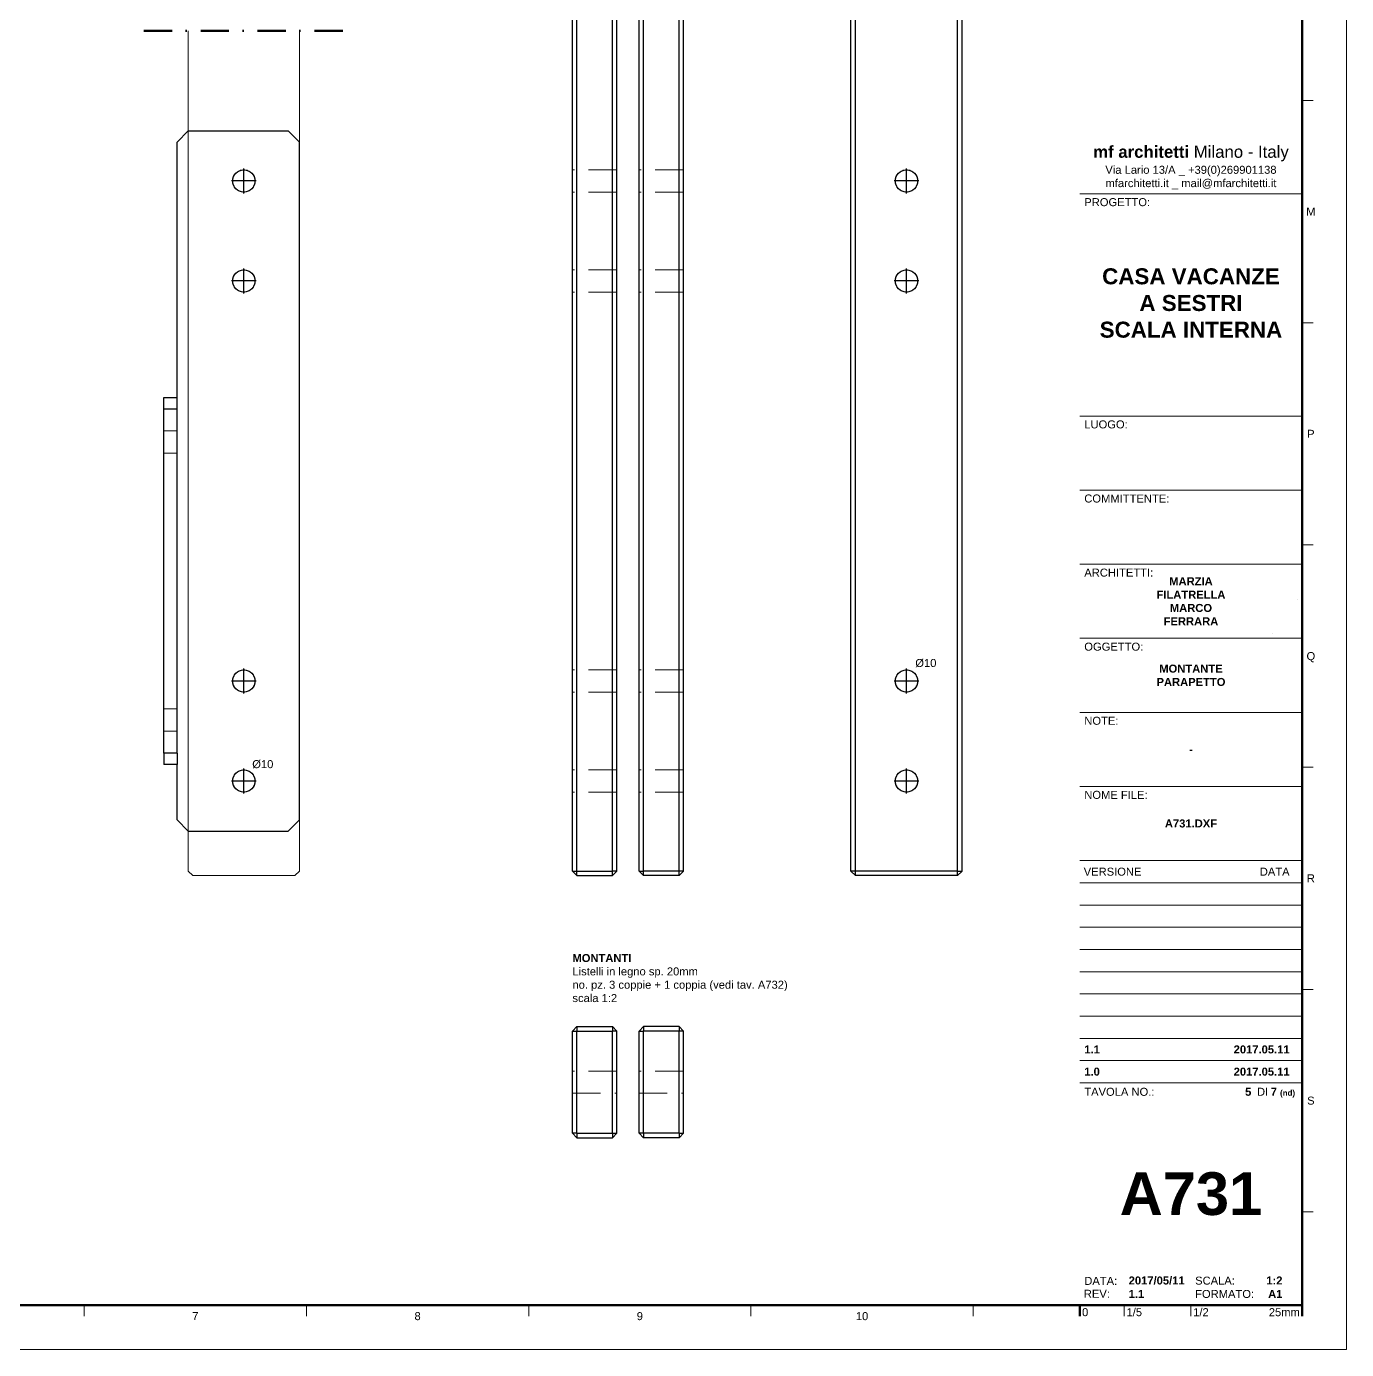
# Model space of a CAD drawing. Header units: millimetres. Extents: x 672 to 1266, y 302 to 1143.
# Drawn here: x 968.8 to 1265.8, y 302.3 to 599.9 of the extents above; entities that cross this region are included whole.
import ezdxf
from ezdxf.enums import TextEntityAlignment as Align

# ---------------------------------------------------------------- set-up
doc = ezdxf.new("R2010")
doc.units = ezdxf.units.MM
doc.linetypes.add('DASHDOT2', pattern=[12.7, 6.35, -3.175, 0, -3.175])
doc.linetypes.add('HIDDEN', pattern=[9.525, 6.35, -3.175])
doc.layers.get('0').update_dxf_attribs({"color": 2, "true_color": 0xffff00})
for name, color, linetype, lineweight, true_color in [('010', 178, 'Continuous', 9, 0x000000), ('018', 178, 'Continuous', 18, 0x000000), ('050', 178, 'Continuous', 50, 0x000000), ('1_2plate ... 025', 178, 'Continuous', 25, 0x000000), ('1_2plate ... hdn', 250, 'HIDDEN', 9, 0x323232), ('1_2wood ... 010', 178, 'Continuous', 9, 0x000000), ('1_2wood ... 025', 178, 'Continuous', 25, 0x000000), ('1_2wood ... hdn', 250, 'HIDDEN', 9, 0x323232), ('dash_dot', 178, 'DASHDOT2', 70, 0x000000), ('dim', 178, 'Continuous', 9, 0x000000)]:
    doc.layers.add(name, color=color, linetype=linetype, lineweight=lineweight, true_color=true_color)
doc.layers.add('G-ANNO-TEXT', color=178, linetype='Continuous', true_color=0x000000)
doc.styles.add('textstyle108', font='')
doc.styles.add('textstyle109', font='')
doc.styles.add('textstyle115', font='')
doc.styles.add('textstyle116', font='')
doc.styles.add('textstyle118', font='')
doc.styles.add('textstyle119', font='')
doc.styles.add('textstyle120', font='')
doc.styles.add('textstyle121', font='')
doc.styles.add('textstyle122', font='')
doc.styles.add('textstyle123', font='')
doc.styles.add('textstyle124', font='')
doc.styles.add('textstyle125', font='')
doc.styles.add('textstyle126', font='')
doc.styles.add('textstyle127', font='')
doc.styles.add('textstyle128', font='')
doc.styles.add('textstyle129', font='')
doc.styles.add('textstyle130', font='')
doc.styles.add('textstyle131', font='')
doc.styles.add('textstyle132', font='')
doc.styles.add('textstyle133', font='')
doc.styles.add('textstyle134', font='')
doc.styles.add('textstyle135', font='')
doc.styles.add('textstyle136', font='')
doc.styles.add('textstyle137', font='')
doc.styles.add('textstyle138', font='')
doc.styles.add('textstyle147', font='')
doc.styles.add('textstyle148', font='')
doc.styles.add('textstyle149', font='')
doc.styles.add('textstyle150', font='')
doc.styles.add('textstyle159', font='')
doc.styles.add('textstyle160', font='')
doc.styles.add('textstyle161', font='')
doc.styles.add('textstyle162', font='')
doc.styles.add('textstyle163', font='')
doc.styles.add('textstyle164', font='')
doc.styles.add('textstyle165', font='')
doc.styles.add('textstyle166', font='')
doc.styles.add('textstyle167', font='')
doc.styles.add('textstyle168', font='')
doc.styles.add('textstyle169', font='')
doc.styles.add('textstyle170', font='')
doc.styles.add('textstyle173', font='')
doc.styles.add('textstyle176', font='')
doc.styles.add('textstyle82', font='')
doc.styles.add('textstyle85', font='')
doc.styles.add('textstyle88', font='')
doc.styles.add('textstyle91', font='')
doc.styles.add('textstyle94', font='')
doc.styles.get('textstyle108').set_extended_font_data('Arial [Mono]')
doc.styles.get('textstyle109').set_extended_font_data('Arial [Mono]')
doc.styles.get('textstyle115').set_extended_font_data('Arial [Mono]')
doc.styles.get('textstyle116').set_extended_font_data('Arial [Mono]')
doc.styles.get('textstyle118').set_extended_font_data('Arial [Mono]')
doc.styles.get('textstyle119').set_extended_font_data('Arial [Mono]')
doc.styles.get('textstyle120').set_extended_font_data('Arial [Mono]')
doc.styles.get('textstyle121').set_extended_font_data('Arial [Mono]')
doc.styles.get('textstyle122').set_extended_font_data('Arial [Mono]')
doc.styles.get('textstyle123').set_extended_font_data('Arial [Mono]')
doc.styles.get('textstyle124').set_extended_font_data('Arial [Mono]')
doc.styles.get('textstyle125').set_extended_font_data('Arial [Mono]')
doc.styles.get('textstyle126').set_extended_font_data('Arial [Mono]')
doc.styles.get('textstyle127').set_extended_font_data('Arial [Mono]')
doc.styles.get('textstyle128').set_extended_font_data('Arial [Mono]')
doc.styles.get('textstyle129').set_extended_font_data('Arial [Mono]')
doc.styles.get('textstyle130').set_extended_font_data('Arial [Mono]')
doc.styles.get('textstyle131').set_extended_font_data('Arial [Mono]')
doc.styles.get('textstyle132').set_extended_font_data('Arial [Mono]')
doc.styles.get('textstyle133').set_extended_font_data('Arial [Mono]', bold=True)
doc.styles.get('textstyle134').set_extended_font_data('Arial [Mono]', bold=True)
doc.styles.get('textstyle135').set_extended_font_data('Arial [Mono]', bold=True)
doc.styles.get('textstyle136').set_extended_font_data('Arial [Mono]', bold=True)
doc.styles.get('textstyle137').set_extended_font_data('Arial [Mono]', bold=True)
doc.styles.get('textstyle138').set_extended_font_data('Arial [Mono]', bold=True)
doc.styles.get('textstyle147').set_extended_font_data('Arial [Mono]', bold=True)
doc.styles.get('textstyle148').set_extended_font_data('Arial [Mono]', bold=True)
doc.styles.get('textstyle149').set_extended_font_data('Arial [Mono]', bold=True)
doc.styles.get('textstyle150').set_extended_font_data('Arial [Mono]', bold=True)
doc.styles.get('textstyle159').set_extended_font_data('Arial [Mono]', bold=True)
doc.styles.get('textstyle160').set_extended_font_data('Arial [Mono]', bold=True)
doc.styles.get('textstyle161').set_extended_font_data('Arial [Mono]', bold=True)
doc.styles.get('textstyle162').set_extended_font_data('Arial [Mono]', bold=True)
doc.styles.get('textstyle163').set_extended_font_data('Arial [Mono]', bold=True)
doc.styles.get('textstyle164').set_extended_font_data('Arial [Mono]', bold=True)
doc.styles.get('textstyle165').set_extended_font_data('Arial [Mono]', bold=True)
doc.styles.get('textstyle166').set_extended_font_data('Arial')
doc.styles.get('textstyle167').set_extended_font_data('Arial [Mono]')
doc.styles.get('textstyle168').set_extended_font_data('Arial [Mono]')
doc.styles.get('textstyle169').set_extended_font_data('Arial [Mono]')
doc.styles.get('textstyle170').set_extended_font_data('Arial [TMC ]')
doc.styles.get('textstyle173').set_extended_font_data('Arial [TMC ]')
doc.styles.get('textstyle176').set_extended_font_data('Arial [TMC ]')
doc.styles.get('textstyle82').set_extended_font_data('Arial [Mono]')
doc.styles.get('textstyle85').set_extended_font_data('Arial [Mono]')
doc.styles.get('textstyle88').set_extended_font_data('Arial [Mono]')
doc.styles.get('textstyle91').set_extended_font_data('Arial [Mono]')
doc.styles.get('textstyle94').set_extended_font_data('Arial [Mono]')

# ---------------------------------------------------------------- blocks, each defined once
blk = doc.blocks.new('title_block')
at = {"layer": '010', "color": 7, "true_color": 0xffffff}
blk.add_lwpolyline([(0, 841), (594, 841), (594, 0), (0, 0)], close=True, dxfattribs=at)
at = {"layer": '018', "color": 7, "true_color": 0xffffff}
for points in [[(584, 281), (586.5, 281)], [(534, 260), (584, 260)], [(584, 231), (586.5, 231)], [(534, 210), (584, 210)], [(534, 193.33), (584, 193.33)], [(584, 181), (586.5, 181)], [(534, 176.67), (584, 176.67)], [(534, 160), (584, 160)], [(534, 143.33), (584, 143.33)], [(584, 131), (586.5, 131)], [(534, 126.67), (584, 126.67)], [(534, 110), (584, 110)], [(534, 105), (584, 105)], [(534, 100), (584, 100)], [(534, 95), (584, 95)], [(534, 90), (584, 90)], [(534, 85), (584, 85)], [(584, 81), (586.5, 81)], [(534, 80), (584, 80)], [(534, 75), (584, 75)], [(534, 70), (584, 70)], [(534, 65), (584, 65)], [(534, 60), (584, 60)], [(584, 31), (586.5, 31)], [(310, 10), (310, 7.5)], [(360, 10), (360, 7.5)], [(410, 10), (410, 7.5)], [(460, 10), (460, 7.5)], [(510, 10), (510, 7.5)], [(544, 10), (544, 7.5)], [(559, 10), (559, 7.5)]]:
    blk.add_lwpolyline(points, dxfattribs=at)
for points in [[(582.99, 168.78), (582.99, 168.78)], [(577.4, 161.04), (577.4, 161.04)]]:
    blk.add_lwpolyline(points, close=True, dxfattribs=at)
at = {"layer": '050', "color": 7, "true_color": 0xffffff}
blk.add_lwpolyline([(10, 831), (584, 831), (584, 10), (10, 10)], close=True, dxfattribs=at)
for points in [[(534, 10), (534, 7.5)], [(584, 10), (584, 7.5)]]:
    blk.add_lwpolyline(points, dxfattribs=at)
at = {"layer": 'G-ANNO-TEXT'}
for s, style, p in [('PROGETTO:', 'textstyle118', (535, 259.02)), ('LUOGO:', 'textstyle129', (535, 209.02)), ('COMMITTENTE:', 'textstyle120', (535, 192.35)), ('ARCHITETTI:', 'textstyle121', (535, 175.68)), ('OGGETTO:', 'textstyle122', (535, 159.02)), ('NOTE:', 'textstyle130', (535, 142.35)), ('NOME FILE:', 'textstyle131', (535, 125.68)), ('TAVOLA NO.:', 'textstyle123', (535, 58.88))]:
    blk.add_text(s, height=1.8, dxfattribs=dict(at, style=style)).set_placement(p, align=Align.TOP_LEFT)
for s, style, p in [('M', 'textstyle82', (585.98, 256)), ('P', 'textstyle85', (585.98, 206)), ('Q', 'textstyle88', (585.98, 156)), ('R', 'textstyle91', (585.98, 106)), ('S', 'textstyle94', (585.98, 56)), ('7', 'textstyle109', (335, 7.51)), ('8', 'textstyle108', (385, 7.51)), ('9', 'textstyle115', (435, 7.51)), ('10', 'textstyle116', (485, 7.51))]:
    blk.add_text(s, height=1.8, dxfattribs=dict(at, style=style)).set_placement(p, align=Align.MIDDLE_CENTER)
for s, style, p in [('VERSIONE', 'textstyle132', (534.87, 107.5)), ('DI', 'textstyle124', (573.86, 57.99)), ('DATA:', 'textstyle127', (535, 15.44)), ('SCALA:', 'textstyle125', (559.94, 15.5)), ('REV:', 'textstyle128', (534.9, 12.54)), ('FORMATO:', 'textstyle126', (559.94, 12.5))]:
    blk.add_text(s, height=1.8, dxfattribs=dict(at, style=style)).set_placement(p, align=Align.MIDDLE_LEFT)
at = {"layer": 'G-ANNO-TEXT', "style": 'textstyle119'}
blk.add_text('DATA', height=1.8, dxfattribs=at).set_placement((581.19, 107.5), align=Align.MIDDLE_RIGHT)
at = {"layer": 'G-ANNO-TEXT', "style": 'textstyle166'}
blk.add_text('0', height=1.8, dxfattribs=at).set_placement((535.2, 9.3), align=Align.TOP_CENTER)
at = {"layer": 'G-ANNO-TEXT'}
for s, style, p in [('1/5', 'textstyle167', (544.5, 7.5)), ('1/2', 'textstyle169', (559.5, 7.5))]:
    blk.add_text(s, height=1.8, dxfattribs=dict(at, style=style)).set_placement(p)
at = {"layer": 'G-ANNO-TEXT', "style": 'textstyle168'}
blk.add_text('25mm', height=1.8, dxfattribs=at).set_placement((583.5, 7.5), align=Align.RIGHT)
at = {"layer": 'G-ANNO-TEXT'}
for s, insert, char_height, width, attachment_point, style in [('\\H2.7;mf architetti\\fArial|b0|i0|c0|p0; Milano - Italy\\H1.8;\\PVia Lario 13/A _ +39(0)269901138\\Pmfarchitetti.it _ mail@mfarchitetti.it', (559, 260.98), 1.8, 56.8694, 8, 'textstyle133'), ('CASA VACANZE\\PA SESTRI\\PSCALA INTERNA', (559, 235.41), 3.6, 40.5184, 5, 'textstyle134'), ('MARZIA FILATRELLA\\PMARCO FERRARA', (559, 168.33), 1.8, 16.2049, 5, 'textstyle135'), ('MONTANTE PARAPETTO', (559, 151.67), 1.8, 20.6742, 5, 'textstyle136'), ('-', (559, 135.9), 1.8, 8.6623, 2, 'textstyle137'), ('A731.DXF', (559, 118.33), 1.8, 12.8517, 5, 'textstyle138'), ('1.1', (535, 67.5), 1.8, 14.1164, 4, 'textstyle147'), ('2017.05.11', (581.19, 67.5), 1.8, 9.7809, 6, 'textstyle149'), ('1.0', (535, 62.5), 1.8, 14.1164, 4, 'textstyle148'), ('2017.05.11', (581.19, 62.5), 1.8, 9.7809, 6, 'textstyle150'), ('5', (572.58, 58.88), 1.8, 16.9109, 3, 'textstyle159'), ('7 \\H1.28571;(nd)', (576.94, 58.88), 1.8, 18.1621, 1, 'textstyle160'), ('A731', (559, 35), 9.6, 44.7127, 5, 'textstyle161'), ('2017/05/11', (544.99, 16.43), 1.8, 6.8452, 1, 'textstyle162'), ('1:2', (579.58, 16.43), 1.8, 8.5224, 3, 'textstyle164'), ('1.1', (544.99, 13.41), 1.8, 5.1704, 1, 'textstyle163'), ('A1', (579.58, 13.4), 1.8, 3.2145, 3, 'textstyle165')]:
    blk.add_mtext(s, dxfattribs=dict(at, insert=insert, char_height=char_height, width=width, attachment_point=attachment_point, style=style))

msp = doc.modelspace()

# ---------------------------------------------------------------- linework, layer by layer
at = {"layer": '1_2plate ... 025'}
for p, q in [((1002.75, 573.91), (1005.25, 576.41)), ((1005.25, 576.41), (1027.75, 576.41)), ((1030.25, 573.91), (1027.75, 576.41)), ((1002.75, 516.41), (1002.75, 573.91)), ((1030.25, 421.41), (1030.25, 573.91)), ((1017.75, 562.36), (1017.75, 567.96)), ((1017.75, 562.36), (1017.75, 567.96)), ((1020.55, 565.16), (1014.95, 565.16)), ((1020.55, 565.16), (1014.95, 565.16)), ((1017.75, 539.86), (1017.75, 545.46)), ((1017.75, 539.86), (1017.75, 545.46)), ((1020.55, 542.66), (1014.95, 542.66)), ((1020.55, 542.66), (1014.95, 542.66)), ((999.75, 513.91), (999.75, 516.41)), ((999.75, 516.41), (1002.75, 516.41)), ((1002.75, 513.91), (1002.75, 516.41)), ((999.75, 513.91), (1002.75, 513.91)), ((999.75, 436.41), (999.75, 513.91)), ((1002.75, 436.41), (1002.75, 513.91)), ((1017.75, 449.86), (1017.75, 455.46)), ((1017.75, 449.86), (1017.75, 455.46)), ((1020.55, 452.66), (1014.95, 452.66)), ((1020.55, 452.66), (1014.95, 452.66)), ((1002.75, 436.41), (999.75, 436.41)), ((999.75, 436.41), (999.75, 433.91)), ((1002.75, 436.41), (1002.75, 433.91)), ((1002.75, 433.91), (999.75, 433.91)), ((1002.75, 421.41), (1002.75, 433.91)), ((1017.75, 427.36), (1017.75, 432.96)), ((1017.75, 427.36), (1017.75, 432.96)), ((1020.55, 430.16), (1014.95, 430.16)), ((1020.55, 430.16), (1014.95, 430.16)), ((1002.75, 421.41), (1005.25, 418.91)), ((1027.75, 418.91), (1030.25, 421.41)), ((1005.25, 418.91), (1027.75, 418.91))]:
    msp.add_line(p, q, dxfattribs=at)
for points in [[(1015.25, 565.16), (1015.25, 566.54), (1016.37, 567.66), (1017.75, 567.66)], [(1017.75, 567.66), (1019.13, 567.66), (1020.25, 566.54), (1020.25, 565.16)], [(1017.75, 562.66), (1016.37, 562.66), (1015.25, 563.78), (1015.25, 565.16)], [(1020.25, 565.16), (1020.25, 563.78), (1019.13, 562.66), (1017.75, 562.66)], [(1015.25, 542.66), (1015.25, 544.04), (1016.37, 545.16), (1017.75, 545.16)], [(1017.75, 545.16), (1019.13, 545.16), (1020.25, 544.04), (1020.25, 542.66)], [(1017.75, 540.16), (1016.37, 540.16), (1015.25, 541.28), (1015.25, 542.66)], [(1020.25, 542.66), (1020.25, 541.28), (1019.13, 540.16), (1017.75, 540.16)], [(1015.25, 452.66), (1015.25, 454.04), (1016.37, 455.16), (1017.75, 455.16)], [(1017.75, 450.16), (1016.37, 450.16), (1015.25, 451.28), (1015.25, 452.66)], [(1017.75, 455.16), (1019.13, 455.16), (1020.25, 454.04), (1020.25, 452.66)], [(1020.25, 452.66), (1020.25, 451.28), (1019.13, 450.16), (1017.75, 450.16)], [(1015.25, 430.16), (1015.25, 431.54), (1016.37, 432.66), (1017.75, 432.66)], [(1017.75, 432.66), (1019.13, 432.66), (1020.25, 431.54), (1020.25, 430.16)], [(1017.75, 427.66), (1016.37, 427.66), (1015.25, 428.78), (1015.25, 430.16)], [(1020.25, 430.16), (1020.25, 428.78), (1019.13, 427.66), (1017.75, 427.66)]]:
    msp.add_open_spline(points, degree=3, dxfattribs=at)
at = {"layer": '1_2plate ... hdn'}
for p, q in [((1002.75, 573.91), (1005.25, 576.41)), ((1027.75, 576.41), (1005.25, 576.41)), ((1030.25, 573.91), (1027.75, 576.41)), ((1002.75, 516.41), (1002.75, 573.91)), ((1030.25, 421.41), (1030.25, 573.91)), ((1002.75, 516.41), (999.75, 516.41)), ((999.75, 516.41), (999.75, 513.91)), ((1002.75, 433.91), (1002.75, 516.41)), ((1002.75, 516.41), (1002.75, 513.91)), ((1002.75, 433.91), (1002.75, 516.41)), ((1002.75, 513.91), (999.75, 513.91)), ((999.75, 436.41), (999.75, 513.91)), ((1002.75, 436.41), (1002.75, 513.91)), ((999.75, 508.91), (1002.75, 508.91)), ((999.75, 508.91), (1002.75, 508.91)), ((999.75, 508.91), (999.75, 503.91)), ((999.75, 506.41), (999.75, 508.91)), ((999.75, 508.91), (999.75, 503.91)), ((999.75, 506.41), (999.75, 508.91)), ((999.75, 503.91), (999.75, 506.41)), ((999.75, 503.91), (999.75, 506.41)), ((1002.75, 508.91), (1002.75, 503.91)), ((1002.75, 506.41), (1002.75, 508.91)), ((1002.75, 508.91), (1002.75, 503.91)), ((1002.75, 506.41), (1002.75, 508.91)), ((1002.75, 503.91), (1002.75, 506.41)), ((1002.75, 503.91), (1002.75, 506.41)), ((999.75, 503.91), (1002.75, 503.91)), ((999.75, 503.91), (1002.75, 503.91)), ((999.75, 446.41), (1002.75, 446.41)), ((999.75, 446.41), (1002.75, 446.41)), ((999.75, 446.41), (999.75, 441.41)), ((999.75, 443.91), (999.75, 446.41)), ((999.75, 446.41), (999.75, 441.41)), ((999.75, 443.91), (999.75, 446.41)), ((999.75, 441.41), (999.75, 443.91)), ((999.75, 441.41), (999.75, 443.91)), ((1002.75, 446.41), (1002.75, 441.41)), ((1002.75, 443.91), (1002.75, 446.41)), ((1002.75, 446.41), (1002.75, 441.41)), ((1002.75, 443.91), (1002.75, 446.41)), ((1002.75, 441.41), (1002.75, 443.91)), ((1002.75, 441.41), (1002.75, 443.91)), ((999.75, 441.41), (1002.75, 441.41)), ((999.75, 441.41), (1002.75, 441.41)), ((999.75, 436.41), (1002.75, 436.41)), ((999.75, 433.91), (999.75, 436.41)), ((1002.75, 433.91), (1002.75, 436.41)), ((999.75, 433.91), (1002.75, 433.91)), ((1002.75, 421.41), (1002.75, 433.91)), ((1002.75, 421.41), (1005.25, 418.91)), ((1027.75, 418.91), (1030.25, 421.41)), ((1027.75, 418.91), (1005.25, 418.91))]:
    msp.add_line(p, q, dxfattribs=at)
for points in [[(1015.25, 565.16), (1015.25, 566.54), (1016.37, 567.66), (1017.75, 567.66)], [(1017.75, 567.66), (1019.13, 567.66), (1020.25, 566.54), (1020.25, 565.16)], [(1017.75, 562.66), (1016.37, 562.66), (1015.25, 563.78), (1015.25, 565.16)], [(1020.25, 565.16), (1020.25, 563.78), (1019.13, 562.66), (1017.75, 562.66)], [(1015.25, 542.66), (1015.25, 544.04), (1016.37, 545.16), (1017.75, 545.16)], [(1017.75, 545.16), (1019.13, 545.16), (1020.25, 544.04), (1020.25, 542.66)], [(1017.75, 540.16), (1016.37, 540.16), (1015.25, 541.28), (1015.25, 542.66)], [(1020.25, 542.66), (1020.25, 541.28), (1019.13, 540.16), (1017.75, 540.16)], [(1015.25, 452.66), (1015.25, 454.04), (1016.37, 455.16), (1017.75, 455.16)], [(1017.75, 450.16), (1016.37, 450.16), (1015.25, 451.28), (1015.25, 452.66)], [(1017.75, 455.16), (1019.13, 455.16), (1020.25, 454.04), (1020.25, 452.66)], [(1020.25, 452.66), (1020.25, 451.28), (1019.13, 450.16), (1017.75, 450.16)], [(1015.25, 430.16), (1015.25, 431.54), (1016.37, 432.66), (1017.75, 432.66)], [(1017.75, 432.66), (1019.13, 432.66), (1020.25, 431.54), (1020.25, 430.16)], [(1017.75, 427.66), (1016.37, 427.66), (1015.25, 428.78), (1015.25, 430.16)], [(1020.25, 430.16), (1020.25, 428.78), (1019.13, 427.66), (1017.75, 427.66)]]:
    msp.add_open_spline(points, degree=3, dxfattribs=at)
at = {"layer": '1_2wood ... 010'}
for p, q in [((1005.25, 409.91), (1005.25, 598.91)), ((1030.25, 409.91), (1030.25, 598.91)), ((1017.75, 562.36), (1017.75, 567.96)), ((1017.75, 562.36), (1017.75, 567.96)), ((1020.55, 565.16), (1014.95, 565.16)), ((1020.55, 565.16), (1014.95, 565.16)), ((1017.75, 539.86), (1017.75, 545.46)), ((1017.75, 539.86), (1017.75, 545.46)), ((1020.55, 542.66), (1014.95, 542.66)), ((1020.55, 542.66), (1014.95, 542.66)), ((1017.75, 449.86), (1017.75, 455.46)), ((1017.75, 449.86), (1017.75, 455.46)), ((1020.55, 452.66), (1014.95, 452.66)), ((1020.55, 452.66), (1014.95, 452.66)), ((1017.75, 427.36), (1017.75, 432.96)), ((1017.75, 427.36), (1017.75, 432.96)), ((1020.55, 430.16), (1014.95, 430.16)), ((1020.55, 430.16), (1014.95, 430.16)), ((1006.25, 408.91), (1005.25, 409.91)), ((1029.25, 408.91), (1006.25, 408.91)), ((1029.25, 408.91), (1030.25, 409.91))]:
    msp.add_line(p, q, dxfattribs=at)
for points in [[(1015.25, 565.16), (1015.25, 566.54), (1016.37, 567.66), (1017.75, 567.66)], [(1017.75, 567.66), (1019.13, 567.66), (1020.25, 566.54), (1020.25, 565.16)], [(1017.75, 562.66), (1016.37, 562.66), (1015.25, 563.78), (1015.25, 565.16)], [(1020.25, 565.16), (1020.25, 563.78), (1019.13, 562.66), (1017.75, 562.66)], [(1015.25, 542.66), (1015.25, 544.04), (1016.37, 545.16), (1017.75, 545.16)], [(1017.75, 545.16), (1019.13, 545.16), (1020.25, 544.04), (1020.25, 542.66)], [(1017.75, 540.16), (1016.37, 540.16), (1015.25, 541.28), (1015.25, 542.66)], [(1020.25, 542.66), (1020.25, 541.28), (1019.13, 540.16), (1017.75, 540.16)], [(1015.25, 452.66), (1015.25, 454.04), (1016.37, 455.16), (1017.75, 455.16)], [(1017.75, 450.16), (1016.37, 450.16), (1015.25, 451.28), (1015.25, 452.66)], [(1017.75, 455.16), (1019.13, 455.16), (1020.25, 454.04), (1020.25, 452.66)], [(1020.25, 452.66), (1020.25, 451.28), (1019.13, 450.16), (1017.75, 450.16)], [(1015.25, 430.16), (1015.25, 431.54), (1016.37, 432.66), (1017.75, 432.66)], [(1017.75, 432.66), (1019.13, 432.66), (1020.25, 431.54), (1020.25, 430.16)], [(1017.75, 427.66), (1016.37, 427.66), (1015.25, 428.78), (1015.25, 430.16)], [(1020.25, 430.16), (1020.25, 428.78), (1019.13, 427.66), (1017.75, 427.66)]]:
    msp.add_open_spline(points, degree=3, dxfattribs=at)
at = {"layer": '1_2wood ... 025'}
for p, q in [((1091.68, 409.91), (1091.68, 957.91)), ((1092.68, 409.91), (1092.68, 957.91)), ((1100.68, 409.91), (1100.68, 957.91)), ((1101.68, 409.91), (1101.68, 957.91)), ((1106.68, 409.91), (1106.68, 957.91)), ((1107.68, 409.91), (1107.68, 957.91)), ((1115.68, 409.91), (1115.68, 957.91)), ((1116.68, 409.91), (1116.68, 957.91)), ((1154.34, 409.91), (1154.34, 957.91)), ((1155.34, 409.91), (1155.34, 957.91)), ((1178.34, 409.91), (1178.34, 957.91)), ((1179.34, 409.91), (1179.34, 957.91)), ((1166.84, 562.36), (1166.84, 567.96)), ((1166.84, 562.36), (1166.84, 567.96)), ((1169.64, 565.16), (1164.04, 565.16)), ((1169.64, 565.16), (1164.04, 565.16)), ((1166.84, 539.86), (1166.84, 545.46)), ((1166.84, 539.86), (1166.84, 545.46)), ((1169.64, 542.66), (1164.04, 542.66)), ((1169.64, 542.66), (1164.04, 542.66)), ((1166.84, 449.86), (1166.84, 455.46)), ((1166.84, 449.86), (1166.84, 455.46)), ((1169.64, 452.66), (1164.04, 452.66)), ((1169.64, 452.66), (1164.04, 452.66)), ((1166.84, 427.36), (1166.84, 432.96)), ((1166.84, 427.36), (1166.84, 432.96)), ((1169.64, 430.16), (1164.04, 430.16)), ((1169.64, 430.16), (1164.04, 430.16)), ((1091.68, 409.91), (1092.68, 409.91)), ((1092.68, 408.91), (1091.68, 409.91)), ((1092.68, 408.91), (1092.68, 409.91)), ((1092.68, 409.91), (1100.68, 409.91)), ((1092.68, 408.91), (1100.68, 408.91)), ((1100.68, 408.91), (1100.68, 409.91)), ((1101.68, 409.91), (1100.68, 409.91)), ((1100.68, 408.91), (1101.68, 409.91)), ((1106.68, 409.91), (1107.68, 409.91)), ((1107.68, 408.91), (1106.68, 409.91)), ((1115.68, 409.91), (1107.68, 409.91)), ((1107.68, 408.91), (1107.68, 409.91)), ((1115.68, 408.91), (1107.68, 408.91)), ((1116.68, 409.91), (1115.68, 409.91)), ((1115.68, 408.91), (1116.68, 409.91)), ((1115.68, 408.91), (1115.68, 409.91)), ((1155.34, 409.91), (1154.34, 409.91)), ((1155.34, 408.91), (1154.34, 409.91)), ((1178.34, 409.91), (1155.34, 409.91)), ((1155.34, 408.91), (1155.34, 409.91)), ((1178.34, 408.91), (1155.34, 408.91)), ((1178.34, 409.91), (1179.34, 409.91)), ((1178.34, 408.91), (1178.34, 409.91)), ((1178.34, 408.91), (1179.34, 409.91)), ((1092.68, 374.92), (1091.68, 373.92)), ((1091.68, 350.92), (1091.68, 373.92)), ((1091.68, 373.92), (1092.68, 373.92)), ((1092.68, 374.92), (1092.68, 373.92)), ((1092.68, 374.92), (1100.68, 374.92)), ((1092.68, 350.92), (1092.68, 373.92)), ((1092.68, 373.92), (1100.68, 373.92)), ((1100.68, 374.92), (1100.68, 373.92)), ((1100.68, 374.92), (1101.68, 373.92)), ((1100.68, 350.92), (1100.68, 373.92)), ((1101.68, 373.92), (1100.68, 373.92)), ((1101.68, 350.92), (1101.68, 373.92)), ((1107.68, 374.92), (1106.68, 373.92)), ((1106.68, 350.92), (1106.68, 373.92)), ((1106.68, 373.92), (1107.68, 373.92)), ((1115.68, 374.92), (1107.68, 374.92)), ((1107.68, 374.92), (1107.68, 373.92)), ((1115.68, 373.92), (1107.68, 373.92)), ((1107.68, 350.92), (1107.68, 373.92)), ((1115.68, 374.92), (1116.68, 373.92)), ((1115.68, 374.92), (1115.68, 373.92)), ((1115.68, 350.92), (1115.68, 373.92)), ((1116.68, 373.92), (1115.68, 373.92)), ((1116.68, 350.92), (1116.68, 373.92)), ((1091.68, 350.92), (1092.68, 349.92)), ((1092.68, 350.92), (1091.68, 350.92)), ((1092.68, 350.92), (1092.68, 349.92)), ((1092.68, 350.92), (1100.68, 350.92)), ((1092.68, 349.92), (1100.68, 349.92)), ((1100.68, 350.92), (1100.68, 349.92)), ((1101.68, 350.92), (1100.68, 349.92)), ((1100.68, 350.92), (1101.68, 350.92)), ((1106.68, 350.92), (1107.68, 349.92)), ((1107.68, 350.92), (1106.68, 350.92)), ((1115.68, 350.92), (1107.68, 350.92)), ((1107.68, 350.92), (1107.68, 349.92)), ((1115.68, 349.92), (1107.68, 349.92)), ((1116.68, 350.92), (1115.68, 349.92)), ((1115.68, 350.92), (1116.68, 350.92)), ((1115.68, 350.92), (1115.68, 349.92))]:
    msp.add_line(p, q, dxfattribs=at)
for points in [[(1164.34, 565.16), (1164.34, 566.54), (1165.46, 567.66), (1166.84, 567.66)], [(1166.84, 567.66), (1168.22, 567.66), (1169.34, 566.54), (1169.34, 565.16)], [(1166.84, 562.66), (1165.46, 562.66), (1164.34, 563.78), (1164.34, 565.16)], [(1169.34, 565.16), (1169.34, 563.78), (1168.22, 562.66), (1166.84, 562.66)], [(1164.34, 542.66), (1164.34, 544.04), (1165.46, 545.16), (1166.84, 545.16)], [(1166.84, 545.16), (1168.22, 545.16), (1169.34, 544.04), (1169.34, 542.66)], [(1166.84, 540.16), (1165.46, 540.16), (1164.34, 541.28), (1164.34, 542.66)], [(1169.34, 542.66), (1169.34, 541.28), (1168.22, 540.16), (1166.84, 540.16)], [(1164.34, 452.66), (1164.34, 454.04), (1165.46, 455.16), (1166.84, 455.16)], [(1166.84, 450.16), (1165.46, 450.16), (1164.34, 451.28), (1164.34, 452.66)], [(1166.84, 455.16), (1168.22, 455.16), (1169.34, 454.04), (1169.34, 452.66)], [(1169.34, 452.66), (1169.34, 451.28), (1168.22, 450.16), (1166.84, 450.16)], [(1164.34, 430.16), (1164.34, 431.54), (1165.46, 432.66), (1166.84, 432.66)], [(1166.84, 432.66), (1168.22, 432.66), (1169.34, 431.54), (1169.34, 430.16)], [(1166.84, 427.66), (1165.46, 427.66), (1164.34, 428.78), (1164.34, 430.16)], [(1169.34, 430.16), (1169.34, 428.78), (1168.22, 427.66), (1166.84, 427.66)]]:
    msp.add_open_spline(points, degree=3, dxfattribs=at)
at = {"layer": '1_2wood ... hdn'}
for p, q in [((1091.68, 409.91), (1091.68, 957.91)), ((1092.68, 409.91), (1092.68, 957.91)), ((1100.68, 409.91), (1100.68, 957.91)), ((1101.68, 409.91), (1101.68, 957.91)), ((1106.68, 409.91), (1106.68, 957.91)), ((1107.68, 409.91), (1107.68, 957.91)), ((1115.68, 409.91), (1115.68, 957.91)), ((1116.68, 409.91), (1116.68, 957.91)), ((1154.34, 409.91), (1154.34, 957.91)), ((1154.34, 409.91), (1154.34, 957.91)), ((1154.34, 409.91), (1154.34, 957.91)), ((1155.34, 409.91), (1155.34, 957.91)), ((1155.34, 409.91), (1155.34, 957.91)), ((1155.34, 409.91), (1155.34, 957.91)), ((1178.34, 409.91), (1178.34, 957.91)), ((1178.34, 409.91), (1178.34, 957.91)), ((1178.34, 409.91), (1178.34, 957.91)), ((1179.34, 409.91), (1179.34, 957.91)), ((1179.34, 409.91), (1179.34, 957.91)), ((1179.34, 409.91), (1179.34, 957.91)), ((1101.68, 567.66), (1091.68, 567.66)), ((1091.68, 567.66), (1091.68, 562.66)), ((1091.68, 565.16), (1091.68, 567.66)), ((1101.68, 567.66), (1101.68, 562.66)), ((1101.68, 565.16), (1101.68, 567.66)), ((1116.68, 567.66), (1106.68, 567.66)), ((1106.68, 567.66), (1106.68, 562.66)), ((1106.68, 565.16), (1106.68, 567.66)), ((1116.68, 567.66), (1116.68, 562.66)), ((1116.68, 565.16), (1116.68, 567.66)), ((1091.68, 562.66), (1091.68, 565.16)), ((1101.68, 562.66), (1091.68, 562.66)), ((1101.68, 562.66), (1101.68, 565.16)), ((1106.68, 562.66), (1106.68, 565.16)), ((1116.68, 562.66), (1106.68, 562.66)), ((1116.68, 562.66), (1116.68, 565.16)), ((1101.68, 545.16), (1091.68, 545.16)), ((1091.68, 545.16), (1091.68, 540.16)), ((1091.68, 542.66), (1091.68, 545.16)), ((1101.68, 545.16), (1101.68, 540.16)), ((1101.68, 542.66), (1101.68, 545.16)), ((1116.68, 545.16), (1106.68, 545.16)), ((1106.68, 545.16), (1106.68, 540.16)), ((1106.68, 542.66), (1106.68, 545.16)), ((1116.68, 545.16), (1116.68, 540.16)), ((1116.68, 542.66), (1116.68, 545.16)), ((1091.68, 540.16), (1091.68, 542.66)), ((1101.68, 540.16), (1101.68, 542.66)), ((1106.68, 540.16), (1106.68, 542.66)), ((1116.68, 540.16), (1116.68, 542.66)), ((1101.68, 540.16), (1091.68, 540.16)), ((1116.68, 540.16), (1106.68, 540.16)), ((1101.68, 455.16), (1091.68, 455.16)), ((1091.68, 455.16), (1091.68, 450.16)), ((1091.68, 452.66), (1091.68, 455.16)), ((1091.68, 450.16), (1091.68, 452.66)), ((1101.68, 455.16), (1101.68, 450.16)), ((1101.68, 452.66), (1101.68, 455.16)), ((1101.68, 450.16), (1101.68, 452.66)), ((1116.68, 455.16), (1106.68, 455.16)), ((1106.68, 455.16), (1106.68, 450.16)), ((1106.68, 452.66), (1106.68, 455.16)), ((1106.68, 450.16), (1106.68, 452.66)), ((1116.68, 455.16), (1116.68, 450.16)), ((1116.68, 452.66), (1116.68, 455.16)), ((1116.68, 450.16), (1116.68, 452.66)), ((1101.68, 450.16), (1091.68, 450.16)), ((1116.68, 450.16), (1106.68, 450.16)), ((1101.68, 432.66), (1091.68, 432.66)), ((1091.68, 432.66), (1091.68, 427.66)), ((1091.68, 430.16), (1091.68, 432.66)), ((1101.68, 432.66), (1101.68, 427.66)), ((1101.68, 430.16), (1101.68, 432.66)), ((1116.68, 432.66), (1106.68, 432.66)), ((1106.68, 432.66), (1106.68, 427.66)), ((1106.68, 430.16), (1106.68, 432.66)), ((1116.68, 432.66), (1116.68, 427.66)), ((1116.68, 430.16), (1116.68, 432.66)), ((1091.68, 427.66), (1091.68, 430.16)), ((1101.68, 427.66), (1101.68, 430.16)), ((1106.68, 427.66), (1106.68, 430.16)), ((1116.68, 427.66), (1116.68, 430.16)), ((1101.68, 427.66), (1091.68, 427.66)), ((1116.68, 427.66), (1106.68, 427.66)), ((1091.68, 409.91), (1092.68, 409.91)), ((1092.68, 408.91), (1091.68, 409.91)), ((1092.68, 409.91), (1100.68, 409.91)), ((1092.68, 408.91), (1092.68, 409.91)), ((1092.68, 408.91), (1100.68, 408.91)), ((1101.68, 409.91), (1100.68, 409.91)), ((1100.68, 408.91), (1101.68, 409.91)), ((1100.68, 408.91), (1100.68, 409.91)), ((1106.68, 409.91), (1107.68, 409.91)), ((1107.68, 408.91), (1106.68, 409.91)), ((1107.68, 408.91), (1107.68, 409.91)), ((1115.68, 409.91), (1107.68, 409.91)), ((1115.68, 408.91), (1107.68, 408.91)), ((1115.68, 408.91), (1115.68, 409.91)), ((1116.68, 409.91), (1115.68, 409.91)), ((1115.68, 408.91), (1116.68, 409.91)), ((1155.34, 409.91), (1154.34, 409.91)), ((1155.34, 408.91), (1154.34, 409.91)), ((1155.34, 409.91), (1154.34, 409.91)), ((1155.34, 408.91), (1154.34, 409.91)), ((1155.34, 408.91), (1154.34, 409.91)), ((1155.34, 409.91), (1154.34, 409.91)), ((1155.34, 408.91), (1155.34, 409.91)), ((1178.34, 409.91), (1155.34, 409.91)), ((1155.34, 408.91), (1155.34, 409.91)), ((1178.34, 409.91), (1155.34, 409.91)), ((1155.34, 408.91), (1155.34, 409.91)), ((1178.34, 409.91), (1155.34, 409.91)), ((1178.34, 408.91), (1155.34, 408.91)), ((1178.34, 408.91), (1155.34, 408.91)), ((1178.34, 408.91), (1155.34, 408.91)), ((1178.34, 408.91), (1178.34, 409.91)), ((1178.34, 409.91), (1179.34, 409.91)), ((1178.34, 408.91), (1179.34, 409.91)), ((1178.34, 408.91), (1178.34, 409.91)), ((1178.34, 409.91), (1179.34, 409.91)), ((1178.34, 408.91), (1179.34, 409.91)), ((1178.34, 408.91), (1179.34, 409.91)), ((1178.34, 408.91), (1178.34, 409.91)), ((1178.34, 409.91), (1179.34, 409.91)), ((1091.68, 373.91), (1092.68, 374.91)), ((1092.68, 373.91), (1091.68, 373.91)), ((1091.68, 350.91), (1091.68, 373.91)), ((1092.68, 374.91), (1100.68, 374.91)), ((1092.68, 373.91), (1092.68, 374.91)), ((1092.68, 373.91), (1100.68, 373.91)), ((1092.68, 350.91), (1092.68, 373.91)), ((1101.68, 373.91), (1100.68, 374.91)), ((1100.68, 373.91), (1100.68, 374.91)), ((1100.68, 373.91), (1101.68, 373.91)), ((1100.68, 350.91), (1100.68, 373.91)), ((1101.68, 350.91), (1101.68, 373.91)), ((1106.68, 373.91), (1107.68, 374.91)), ((1107.68, 373.91), (1106.68, 373.91)), ((1106.68, 350.91), (1106.68, 373.91)), ((1107.68, 373.91), (1107.68, 374.91)), ((1115.68, 374.91), (1107.68, 374.91)), ((1107.68, 350.91), (1107.68, 373.91)), ((1115.68, 373.91), (1107.68, 373.91)), ((1115.68, 373.91), (1115.68, 374.91)), ((1116.68, 373.91), (1115.68, 374.91)), ((1115.68, 373.91), (1116.68, 373.91)), ((1115.68, 350.91), (1115.68, 373.91)), ((1116.68, 350.91), (1116.68, 373.91)), ((1101.68, 364.91), (1091.68, 364.91)), ((1101.68, 364.91), (1091.68, 364.91)), ((1101.68, 364.91), (1091.68, 364.91)), ((1101.68, 364.91), (1091.68, 364.91)), ((1101.68, 364.91), (1091.68, 364.91)), ((1101.68, 364.91), (1091.68, 364.91)), ((1101.68, 364.91), (1091.68, 364.91)), ((1101.68, 364.91), (1091.68, 364.91)), ((1101.68, 364.91), (1091.68, 364.91)), ((1101.68, 364.91), (1091.68, 364.91)), ((1091.68, 364.91), (1091.68, 359.91)), ((1091.68, 359.91), (1091.68, 364.91)), ((1091.68, 364.91), (1091.68, 359.91)), ((1091.68, 359.91), (1091.68, 364.91)), ((1091.68, 364.91), (1091.68, 359.91)), ((1091.68, 359.91), (1091.68, 364.91)), ((1091.68, 364.91), (1091.68, 359.91)), ((1091.68, 359.91), (1091.68, 364.91)), ((1091.68, 364.91), (1091.68, 359.91)), ((1091.68, 359.91), (1091.68, 364.91)), ((1091.68, 364.91), (1091.68, 359.91)), ((1091.68, 359.91), (1091.68, 364.91)), ((1091.68, 364.91), (1091.68, 359.91)), ((1091.68, 359.91), (1091.68, 364.91)), ((1091.68, 364.91), (1091.68, 359.91)), ((1091.68, 359.91), (1091.68, 364.91)), ((1091.68, 364.91), (1091.68, 359.91)), ((1091.68, 359.91), (1091.68, 364.91)), ((1091.68, 364.91), (1091.68, 359.91)), ((1091.68, 359.91), (1091.68, 364.91)), ((1101.68, 364.91), (1101.68, 359.91)), ((1101.68, 359.91), (1101.68, 364.91)), ((1101.68, 364.91), (1101.68, 359.91)), ((1101.68, 359.91), (1101.68, 364.91)), ((1101.68, 364.91), (1101.68, 359.91)), ((1101.68, 359.91), (1101.68, 364.91)), ((1101.68, 364.91), (1101.68, 359.91)), ((1101.68, 359.91), (1101.68, 364.91)), ((1101.68, 364.91), (1101.68, 359.91)), ((1101.68, 359.91), (1101.68, 364.91)), ((1101.68, 364.91), (1101.68, 359.91)), ((1101.68, 359.91), (1101.68, 364.91)), ((1101.68, 364.91), (1101.68, 359.91)), ((1101.68, 359.91), (1101.68, 364.91)), ((1101.68, 364.91), (1101.68, 359.91)), ((1101.68, 359.91), (1101.68, 364.91)), ((1101.68, 364.91), (1101.68, 359.91)), ((1101.68, 359.91), (1101.68, 364.91)), ((1101.68, 364.91), (1101.68, 359.91)), ((1101.68, 359.91), (1101.68, 364.91)), ((1116.68, 364.91), (1106.68, 364.91)), ((1116.68, 364.91), (1106.68, 364.91)), ((1116.68, 364.91), (1106.68, 364.91)), ((1116.68, 364.91), (1106.68, 364.91)), ((1116.68, 364.91), (1106.68, 364.91)), ((1116.68, 364.91), (1106.68, 364.91)), ((1116.68, 364.91), (1106.68, 364.91)), ((1116.68, 364.91), (1106.68, 364.91)), ((1116.68, 364.91), (1106.68, 364.91)), ((1116.68, 364.91), (1106.68, 364.91)), ((1106.68, 364.91), (1106.68, 359.91)), ((1106.68, 359.91), (1106.68, 364.91)), ((1106.68, 364.91), (1106.68, 359.91)), ((1106.68, 359.91), (1106.68, 364.91)), ((1106.68, 364.91), (1106.68, 359.91)), ((1106.68, 359.91), (1106.68, 364.91)), ((1106.68, 364.91), (1106.68, 359.91)), ((1106.68, 359.91), (1106.68, 364.91)), ((1106.68, 364.91), (1106.68, 359.91)), ((1106.68, 359.91), (1106.68, 364.91)), ((1106.68, 364.91), (1106.68, 359.91)), ((1106.68, 359.91), (1106.68, 364.91)), ((1106.68, 364.91), (1106.68, 359.91)), ((1106.68, 359.91), (1106.68, 364.91)), ((1106.68, 364.91), (1106.68, 359.91)), ((1106.68, 359.91), (1106.68, 364.91)), ((1106.68, 364.91), (1106.68, 359.91)), ((1106.68, 359.91), (1106.68, 364.91)), ((1106.68, 364.91), (1106.68, 359.91)), ((1106.68, 359.91), (1106.68, 364.91)), ((1116.68, 364.91), (1116.68, 359.91)), ((1116.68, 359.91), (1116.68, 364.91)), ((1116.68, 364.91), (1116.68, 359.91)), ((1116.68, 359.91), (1116.68, 364.91)), ((1116.68, 364.91), (1116.68, 359.91)), ((1116.68, 359.91), (1116.68, 364.91)), ((1116.68, 364.91), (1116.68, 359.91)), ((1116.68, 359.91), (1116.68, 364.91)), ((1116.68, 364.91), (1116.68, 359.91)), ((1116.68, 359.91), (1116.68, 364.91)), ((1116.68, 364.91), (1116.68, 359.91)), ((1116.68, 359.91), (1116.68, 364.91)), ((1116.68, 364.91), (1116.68, 359.91)), ((1116.68, 359.91), (1116.68, 364.91)), ((1116.68, 364.91), (1116.68, 359.91)), ((1116.68, 359.91), (1116.68, 364.91)), ((1116.68, 364.91), (1116.68, 359.91)), ((1116.68, 359.91), (1116.68, 364.91)), ((1116.68, 364.91), (1116.68, 359.91)), ((1116.68, 359.91), (1116.68, 364.91)), ((1091.68, 359.91), (1101.68, 359.91)), ((1091.68, 359.91), (1101.68, 359.91)), ((1091.68, 359.91), (1101.68, 359.91)), ((1091.68, 359.91), (1101.68, 359.91)), ((1091.68, 359.91), (1101.68, 359.91)), ((1091.68, 359.91), (1101.68, 359.91)), ((1091.68, 359.91), (1101.68, 359.91)), ((1091.68, 359.91), (1101.68, 359.91)), ((1091.68, 359.91), (1101.68, 359.91)), ((1091.68, 359.91), (1101.68, 359.91)), ((1106.68, 359.91), (1116.68, 359.91)), ((1106.68, 359.91), (1116.68, 359.91)), ((1106.68, 359.91), (1116.68, 359.91)), ((1106.68, 359.91), (1116.68, 359.91)), ((1106.68, 359.91), (1116.68, 359.91)), ((1106.68, 359.91), (1116.68, 359.91)), ((1106.68, 359.91), (1116.68, 359.91)), ((1106.68, 359.91), (1116.68, 359.91)), ((1106.68, 359.91), (1116.68, 359.91)), ((1106.68, 359.91), (1116.68, 359.91)), ((1092.68, 350.91), (1091.68, 350.91)), ((1091.68, 350.91), (1092.68, 349.91)), ((1092.68, 350.91), (1100.68, 350.91)), ((1092.68, 350.91), (1092.68, 349.91)), ((1092.68, 349.91), (1100.68, 349.91)), ((1100.68, 350.91), (1101.68, 350.91)), ((1101.68, 350.91), (1100.68, 349.91)), ((1100.68, 350.91), (1100.68, 349.91)), ((1107.68, 350.91), (1106.68, 350.91)), ((1106.68, 350.91), (1107.68, 349.91)), ((1107.68, 350.91), (1107.68, 349.91)), ((1115.68, 350.91), (1107.68, 350.91)), ((1115.68, 349.91), (1107.68, 349.91)), ((1115.68, 350.91), (1115.68, 349.91)), ((1115.68, 350.91), (1116.68, 350.91)), ((1116.68, 350.91), (1115.68, 349.91))]:
    msp.add_line(p, q, dxfattribs=at)
for points in [[(1164.34, 565.16), (1164.34, 566.54), (1165.46, 567.66), (1166.84, 567.66)], [(1164.34, 565.16), (1164.34, 566.54), (1165.46, 567.66), (1166.84, 567.66)], [(1164.34, 565.16), (1164.34, 566.54), (1165.46, 567.66), (1166.84, 567.66)], [(1166.84, 567.66), (1168.22, 567.66), (1169.34, 566.54), (1169.34, 565.16)], [(1166.84, 567.66), (1168.22, 567.66), (1169.34, 566.54), (1169.34, 565.16)], [(1166.84, 567.66), (1168.22, 567.66), (1169.34, 566.54), (1169.34, 565.16)], [(1166.84, 562.66), (1165.46, 562.66), (1164.34, 563.78), (1164.34, 565.16)], [(1166.84, 562.66), (1165.46, 562.66), (1164.34, 563.78), (1164.34, 565.16)], [(1166.84, 562.66), (1165.46, 562.66), (1164.34, 563.78), (1164.34, 565.16)], [(1169.34, 565.16), (1169.34, 563.78), (1168.22, 562.66), (1166.84, 562.66)], [(1169.34, 565.16), (1169.34, 563.78), (1168.22, 562.66), (1166.84, 562.66)], [(1169.34, 565.16), (1169.34, 563.78), (1168.22, 562.66), (1166.84, 562.66)], [(1164.34, 542.66), (1164.34, 544.04), (1165.46, 545.16), (1166.84, 545.16)], [(1164.34, 542.66), (1164.34, 544.04), (1165.46, 545.16), (1166.84, 545.16)], [(1164.34, 542.66), (1164.34, 544.04), (1165.46, 545.16), (1166.84, 545.16)], [(1166.84, 545.16), (1168.22, 545.16), (1169.34, 544.04), (1169.34, 542.66)], [(1166.84, 545.16), (1168.22, 545.16), (1169.34, 544.04), (1169.34, 542.66)], [(1166.84, 545.16), (1168.22, 545.16), (1169.34, 544.04), (1169.34, 542.66)], [(1166.84, 540.16), (1165.46, 540.16), (1164.34, 541.28), (1164.34, 542.66)], [(1166.84, 540.16), (1165.46, 540.16), (1164.34, 541.28), (1164.34, 542.66)], [(1166.84, 540.16), (1165.46, 540.16), (1164.34, 541.28), (1164.34, 542.66)], [(1169.34, 542.66), (1169.34, 541.28), (1168.22, 540.16), (1166.84, 540.16)], [(1169.34, 542.66), (1169.34, 541.28), (1168.22, 540.16), (1166.84, 540.16)], [(1169.34, 542.66), (1169.34, 541.28), (1168.22, 540.16), (1166.84, 540.16)], [(1164.34, 452.66), (1164.34, 454.04), (1165.46, 455.16), (1166.84, 455.16)], [(1164.34, 452.66), (1164.34, 454.04), (1165.46, 455.16), (1166.84, 455.16)], [(1164.34, 452.66), (1164.34, 454.04), (1165.46, 455.16), (1166.84, 455.16)], [(1166.84, 450.16), (1165.46, 450.16), (1164.34, 451.28), (1164.34, 452.66)], [(1166.84, 450.16), (1165.46, 450.16), (1164.34, 451.28), (1164.34, 452.66)], [(1166.84, 450.16), (1165.46, 450.16), (1164.34, 451.28), (1164.34, 452.66)], [(1166.84, 455.16), (1168.22, 455.16), (1169.34, 454.04), (1169.34, 452.66)], [(1166.84, 455.16), (1168.22, 455.16), (1169.34, 454.04), (1169.34, 452.66)], [(1166.84, 455.16), (1168.22, 455.16), (1169.34, 454.04), (1169.34, 452.66)], [(1169.34, 452.66), (1169.34, 451.28), (1168.22, 450.16), (1166.84, 450.16)], [(1169.34, 452.66), (1169.34, 451.28), (1168.22, 450.16), (1166.84, 450.16)], [(1169.34, 452.66), (1169.34, 451.28), (1168.22, 450.16), (1166.84, 450.16)], [(1164.34, 430.16), (1164.34, 431.54), (1165.46, 432.66), (1166.84, 432.66)], [(1164.34, 430.16), (1164.34, 431.54), (1165.46, 432.66), (1166.84, 432.66)], [(1164.34, 430.16), (1164.34, 431.54), (1165.46, 432.66), (1166.84, 432.66)], [(1166.84, 432.66), (1168.22, 432.66), (1169.34, 431.54), (1169.34, 430.16)], [(1166.84, 432.66), (1168.22, 432.66), (1169.34, 431.54), (1169.34, 430.16)], [(1166.84, 432.66), (1168.22, 432.66), (1169.34, 431.54), (1169.34, 430.16)], [(1166.84, 427.66), (1165.46, 427.66), (1164.34, 428.78), (1164.34, 430.16)], [(1166.84, 427.66), (1165.46, 427.66), (1164.34, 428.78), (1164.34, 430.16)], [(1166.84, 427.66), (1165.46, 427.66), (1164.34, 428.78), (1164.34, 430.16)], [(1169.34, 430.16), (1169.34, 428.78), (1168.22, 427.66), (1166.84, 427.66)], [(1169.34, 430.16), (1169.34, 428.78), (1168.22, 427.66), (1166.84, 427.66)], [(1169.34, 430.16), (1169.34, 428.78), (1168.22, 427.66), (1166.84, 427.66)]]:
    msp.add_open_spline(points, degree=3, dxfattribs=at)
at = {"layer": 'dash_dot'}
msp.add_line((995.25, 598.91), (1040.25, 598.91), dxfattribs=at)

# ---------------------------------------------------------------- block references
at = {"zscale": 37.79527559055241}
msp.add_blockref('title_block', (671.84, 302.27), dxfattribs=at)

# ---------------------------------------------------------------- texts
at = {"layer": 'dim', "char_height": 1.8, "attachment_point": 7}
for insert, style in [((1168.82, 455.75), 'textstyle170'), ((1019.64, 432.99), 'textstyle173')]:
    msp.add_mtext('%%c10', dxfattribs=dict(at, insert=insert, style=style))
at = {"layer": 'G-ANNO-TEXT', "insert": (1091.68, 380.41), "char_height": 1.8, "attachment_point": 7, "style": 'textstyle176'}
msp.add_mtext('\\fArial [TMC ]|b1|i0|c0|p0;MONTANTI\\fArial [TMC ]|b0|i0|c0|p0;\\PListelli in legno sp. 20mm\\Pno. pz. 3 coppie + 1 coppia (vedi tav. A732)\\Pscala 1:2', dxfattribs=at)

doc.saveas('drawing.dxf')
